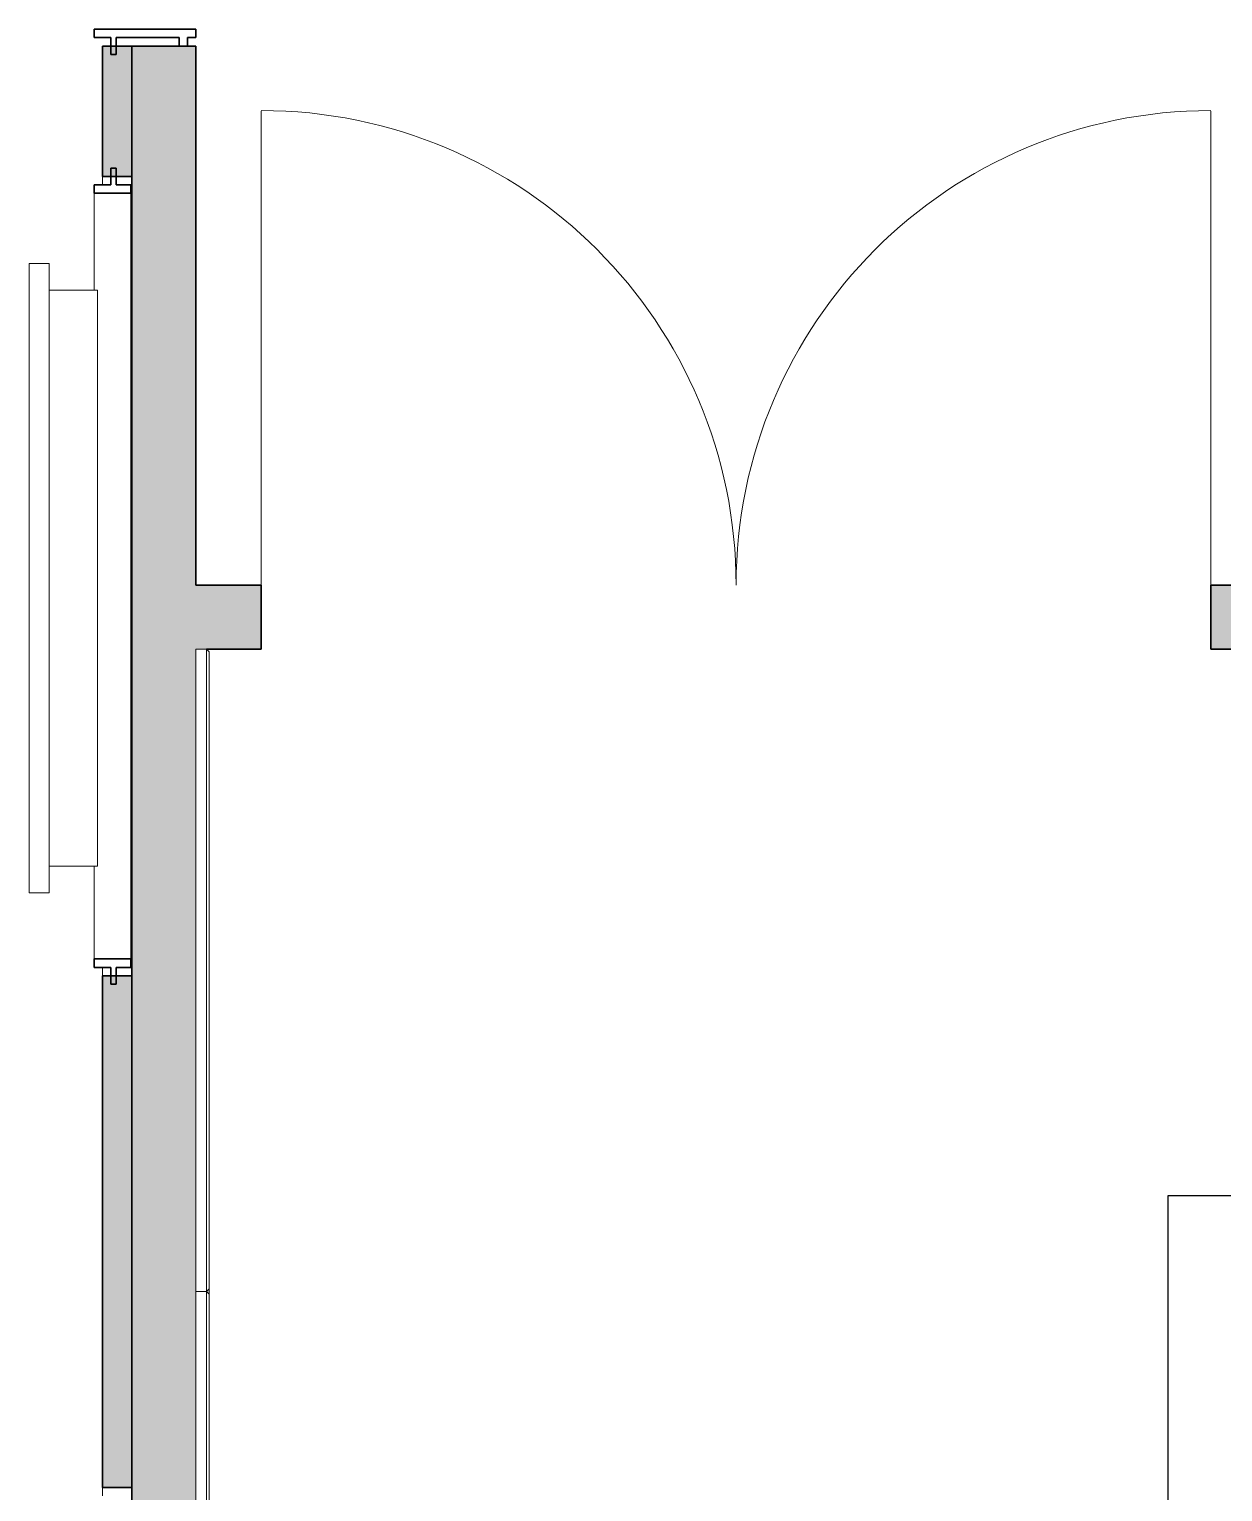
# Model space of a CAD drawing. Header units: millimetres. Extents: x 155927 to 295199, y -4084 to 97293.
# Drawn here: x 201633 to 203908, y 24151 to 26940 of the extents above; entities that cross this region are included whole.
import ezdxf

# ---------------------------------------------------------------- set-up
doc = ezdxf.new("R2010")
doc.units = ezdxf.units.MM
doc.header["$MEASUREMENT"] = 0
doc.layers.get('0').update_dxf_attribs({"linetype": 'CONTINUOUS'})
for name, color, linetype, lineweight in [('A-DOOR', 4, 'CONTINUOUS', 9), ('A-GENM', 8, 'CONTINUOUS', 9), ('A-WALL', 7, 'CONTINUOUS', 9), ('A-WALL-PATT', 7, 'CONTINUOUS', 9), ('E-ELEC-EQPM', 8, 'CONTINUOUS', 9), ('I-WALL', 7, 'CONTINUOUS', 9)]:
    doc.layers.add(name, color=color, linetype=linetype, lineweight=lineweight)

msp = doc.modelspace()

# ---------------------------------------------------------------- hatches: boundary and pattern name
at = {"layer": 'A-WALL-PATT'}
h = msp.add_hatch(color=256, dxfattribs=at)
h.paths.add_polyline_path([(201828.8, 15138.6), (201828.8, 16086.8), (201772.8, 16086.8), (201772.8, 15138.6)], flags=0)
h.paths.add_polyline_path([(201772.8, 17610.8), (201828.8, 17610.8), (201828.8, 18126.8), (201772.8, 18126.8)], flags=0)
h.paths.add_polyline_path([(201828.8, 24158.8), (201828.8, 25134.8), (201772.8, 25134.8), (201772.8, 24158.8)], flags=0)
h.paths.add_polyline_path([(201828.8, 26658.8), (201828.8, 26907.6), (201772.8, 26907.6), (201772.8, 26658.8)], flags=0)
for points in [[(201950.8, 25879.6), (201950.8, 26907.6), (201828.8, 26907.6), (201828.8, 25879.6)], [(201950.8, 15707.6), (201950.8, 25757.6), (201828.8, 25757.6), (201828.8, 15707.6), (201930.8, 15707.6)]]:
    msp.add_hatch(color=256, dxfattribs=at).paths.add_polyline_path(points, flags=0)
h = msp.add_hatch(color=256, dxfattribs=at)
h.paths.add_polyline_path([(202075.3, 25757.6), (202075.3, 25879.6), (201828.8, 25879.6), (201828.8, 25757.6), (201975.8, 25757.6)], flags=0)
h.paths.add_polyline_path([(203885.3, 25757.6), (204500.8, 25757.6), (204500.8, 25879.6), (203885.3, 25879.6)], flags=0)

# ---------------------------------------------------------------- linework, layer by layer
for p, q in [((203804.1, 15993), (203804.1, 24715.7)), ((203804.1, 24715.7), (216493.8, 24715.7))]:
    msp.add_line(p, q)
at = {"layer": 'A-DOOR'}
for p, q in [((202075.3, 25879.6), (202075.3, 26783.6)), ((203885.3, 25879.6), (203885.3, 26783.6))]:
    msp.add_line(p, q, dxfattribs=at)
for centre, start, end in [((202075.3, 25879.6), 0, 90), ((203885.3, 25879.6), 90, 180)]:
    msp.add_arc(centre, 905, start, end, dxfattribs=at)
at = {"layer": 'A-GENM'}
for p, q in [((201950.8, 24532.6), (201950.8, 25757.6)), ((201970.8, 25757.6), (201950.8, 25757.6)), ((201970.8, 24532.6), (201970.8, 25757.6)), ((201970.8, 25757.6), (201975.8, 25752.6)), ((201975.8, 25752.6), (201975.8, 24537.6)), ((201950.8, 23332.6), (201950.8, 24532.6)), ((201970.8, 24532.6), (201950.8, 24532.6)), ((201950.8, 24532.6), (201970.8, 24532.6)), ((201975.8, 24537.6), (201970.8, 24532.6)), ((201970.8, 23332.6), (201970.8, 24532.6)), ((201970.8, 24532.6), (201975.8, 24527.6)), ((201975.8, 24537.6), (201975.8, 24527.6)), ((201975.8, 24527.6), (201975.8, 23337.6))]:
    msp.add_line(p, q, dxfattribs=at)
at = {"layer": 'A-WALL', "lineweight": 30}
for p, q in [((201950.8, 26939.6), (201756.8, 26939.6)), ((201756.8, 26939.6), (201756.8, 26923.6)), ((201756.8, 26923.6), (201788.8, 26923.6)), ((201788.8, 26923.6), (201788.8, 26891.6)), ((201798.8, 26891.6), (201798.8, 26923.6)), ((201798.8, 26923.6), (201918.8, 26923.6)), ((201918.8, 26923.6), (201918.8, 26907.6)), ((201934.8, 26907.6), (201934.8, 26923.6)), ((201934.8, 26923.6), (201950.8, 26923.6)), ((201950.8, 26923.6), (201950.8, 26939.6)), ((201788.8, 26891.6), (201798.8, 26891.6)), ((201828.8, 26907.6), (201828.8, 25879.6)), ((201950.8, 26907.6), (201828.8, 26907.6)), ((201918.8, 26907.6), (201934.8, 26907.6)), ((201950.8, 25879.6), (201950.8, 26907.6)), ((201798.8, 26674.8), (201788.8, 26674.8)), ((201788.8, 26674.8), (201788.8, 26642.8)), ((201798.8, 26642.8), (201798.8, 26674.8)), ((201788.8, 26642.8), (201756.8, 26642.8)), ((201756.8, 26642.8), (201756.8, 26626.8)), ((201826.8, 26642.8), (201798.8, 26642.8)), ((201826.8, 26626.8), (201826.8, 26642.8)), ((201756.8, 26626.8), (201826.8, 26626.8)), ((201828.8, 25879.6), (201828.8, 25757.6)), ((202075.3, 25879.6), (201950.8, 25879.6)), ((202075.3, 25757.6), (202075.3, 25879.6)), ((203978.8, 25879.6), (203885.3, 25879.6)), ((203885.3, 25879.6), (203885.3, 25757.6)), ((201828.8, 25757.6), (201828.8, 15707.6)), ((201970.8, 25757.6), (202075.3, 25757.6)), ((203885.3, 25757.6), (204500.8, 25757.6)), ((201826.8, 25166.8), (201756.8, 25166.8)), ((201756.8, 25166.8), (201756.8, 25150.8)), ((201826.8, 25150.8), (201826.8, 25166.8)), ((201756.8, 25150.8), (201788.8, 25150.8)), ((201788.8, 25150.8), (201788.8, 25118.8)), ((201798.8, 25118.8), (201798.8, 25150.8)), ((201798.8, 25150.8), (201826.8, 25150.8)), ((201788.8, 25118.8), (201798.8, 25118.8))]:
    msp.add_line(p, q, dxfattribs=at)
at = {"layer": 'A-WALL'}
for p, q in [((201756.8, 26626.8), (201756.8, 26442)), ((201826.8, 25166.8), (201826.8, 26626.8)), ((201756.8, 25343.6), (201756.8, 25166.8))]:
    msp.add_line(p, q, dxfattribs=at)
at = {"layer": 'E-ELEC-EQPM'}
for p, q in [((201671.2, 26492.8), (201633.1, 26492.8)), ((201633.1, 26492.8), (201633.1, 25292.8)), ((201671.2, 26492.8), (201633.1, 26492.8)), ((201633.1, 26492.8), (201633.1, 25292.8)), ((201671.2, 26442), (201671.2, 26492.8)), ((201671.2, 25292.8), (201671.2, 26492.8)), ((201763.1, 26442), (201671.2, 26442)), ((201763.1, 26442), (201671.2, 26442)), ((201763.1, 25343.6), (201763.1, 26442)), ((201763.1, 25343.6), (201763.1, 26442)), ((201671.2, 25343.6), (201763.1, 25343.6)), ((201671.2, 25292.8), (201671.2, 25343.6)), ((201671.2, 25343.6), (201763.1, 25343.6)), ((201633.1, 25292.8), (201671.2, 25292.8)), ((201633.1, 25292.8), (201671.2, 25292.8))]:
    msp.add_line(p, q, dxfattribs=at)
at = {"layer": 'I-WALL', "lineweight": 30}
for p, q in [((201772.8, 26907.6), (201772.8, 26658.8)), ((201828.8, 26907.6), (201772.8, 26907.6)), ((201828.8, 26658.8), (201828.8, 26907.6)), ((201772.8, 26658.8), (201828.8, 26658.8)), ((201772.8, 25134.8), (201772.8, 24158.8)), ((201828.8, 25134.8), (201772.8, 25134.8)), ((201828.8, 24158.8), (201828.8, 25134.8)), ((201772.8, 24158.8), (201828.8, 24158.8))]:
    msp.add_line(p, q, dxfattribs=at)
at = {"layer": 'I-WALL'}
for p, q in [((201772.8, 26642.8), (201772.8, 26658.8)), ((201828.8, 26642.8), (201826.8, 26642.8)), ((201772.8, 25134.8), (201772.8, 25150.8)), ((201826.8, 25150.8), (201828.8, 25150.8)), ((201772.8, 24142.8), (201772.8, 24158.8))]:
    msp.add_line(p, q, dxfattribs=at)

doc.saveas('drawing.dxf')
